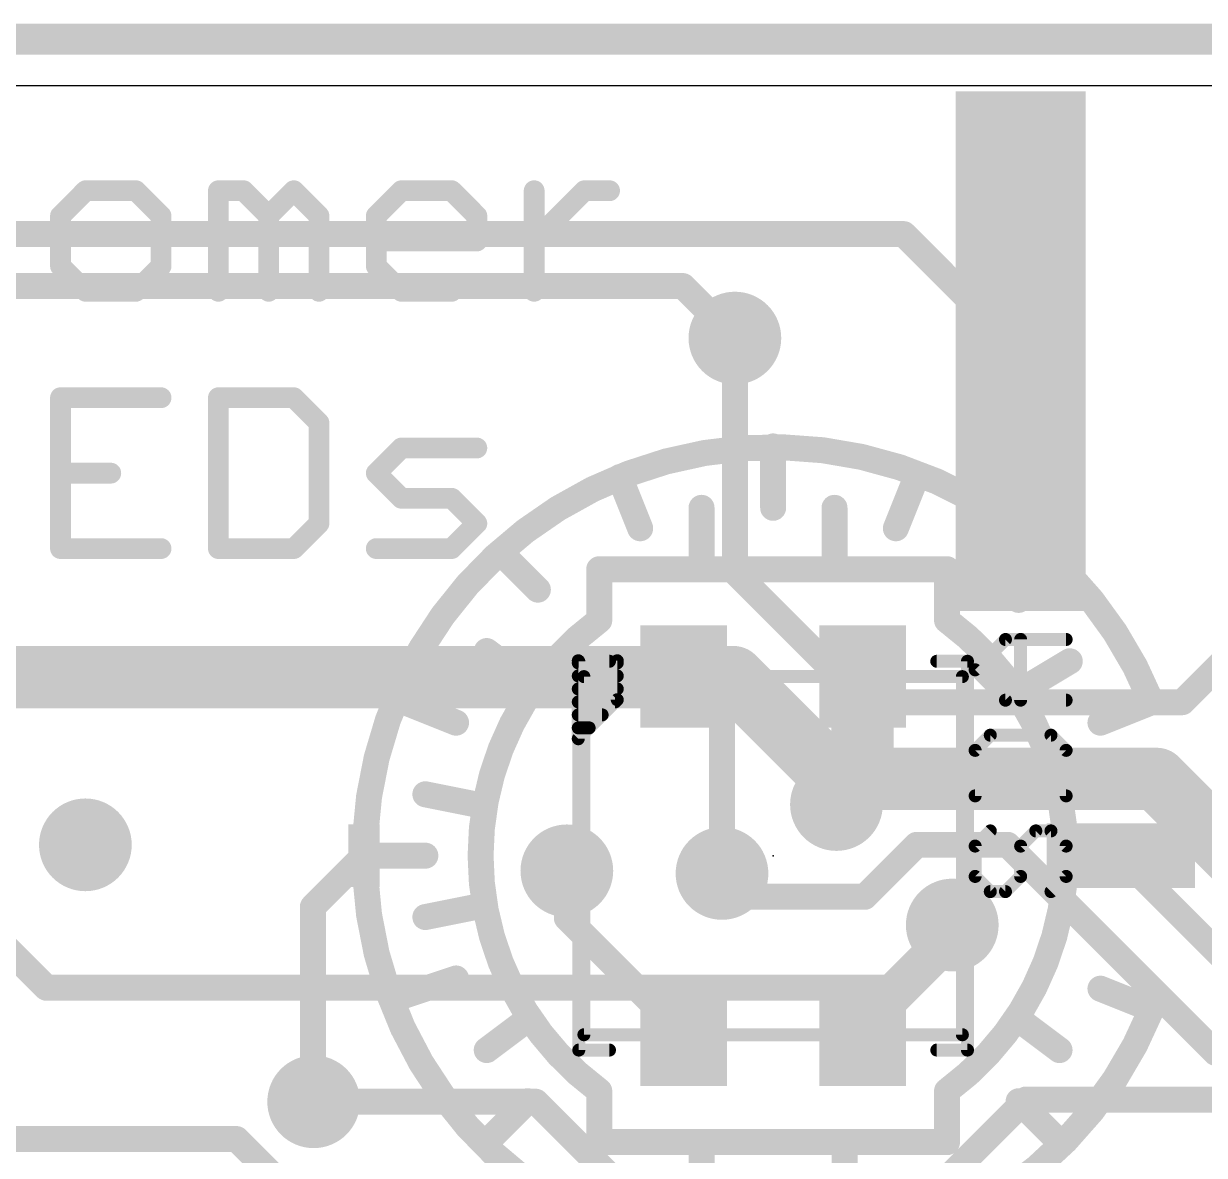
# Model space of a CAD drawing. Extents: x -30.6 to 30.6, y -30.6 to 30.6.
# Drawn here: x -14.83 to -3.28, y 19.57 to 30.63 of the extents above; entities that cross this region are included whole.
import ezdxf

# ---------------------------------------------------------------- set-up
doc = ezdxf.new("R2010")
doc.units = 0
for name, color, linetype in [('1', 12, 'CONTINUOUS'), ('16', 5, 'CONTINUOUS'), ('18', 110, 'CONTINUOUS'), ('20', 53, 'CONTINUOUS'), ('21', 40, 'CONTINUOUS'), ('22', 53, 'CONTINUOUS'), ('24', 6, 'CONTINUOUS')]:
    doc.layers.add(name, color=color, linetype=linetype)

# ---------------------------------------------------------------- blocks, each defined once
blk = doc.blocks.new('RECT')
blk.add_solid([(-0.5, -0.5), (0.5, -0.5), (-0.5, 0.5), (0.5, 0.5)])
blk = doc.blocks.new('ROUNDV')
at = {"const_width": 0.5}
blk.add_lwpolyline([(0, -0.25, 1), (0, 0.25, 1), (0, -0.25)], format="xyb", dxfattribs=at)

msp = doc.modelspace()

# ---------------------------------------------------------------- linework, layer by layer
at = {"layer": '1'}
for points, const_width in [([(30.48, 30.48), (-30.48, 30.48)], 0.3048), ([(-25.019, 28.575), (-6.223, 28.575)], 0.254), ([(-5.08, 27.432), (-6.223, 28.575)], 0.254), ([(-7.874, 25.272), (-7.874, 27.559)], 0.254), ([(-6.602, 24), (-7.874, 25.272)], 0.254), ([(-2.54, 24.96), (-3.5, 24)], 0.254), ([(-20.7551, 24.2449), (-7.8873, 24.2449)], 0.6096), ([(-7.8873, 24.2449), (-6.8925, 23.25)], 0.6096), ([(-3.5, 24), (-6.602, 24)], 0.254), ([(-6.8925, 23.25), (-6.631, 23.25)], 0.6096), ([(-6.631, 23.25), (-6.881, 23)], 0.6096), ([(-3.75, 23.25), (-6.631, 23.25)], 0.6096), ([(-3.75, 23.25), (-1.8574, 21.3574)], 0.6096), ([(-14.605, 21.209), (-16.2814, 22.8854)], 0.254), ([(-6.096, 22.606), (-6.604, 22.098)], 0.254), ([(-5.207, 22.606), (-6.096, 22.606)], 0.254), ([(-3.175, 20.574), (-5.207, 22.606)], 0.254), ([(-7.7715, 22.098), (-8, 22.3265)], 0.254), ([(-6.604, 22.098), (-7.7715, 22.098)], 0.254), ([(-5.7489, 21.8221), (-6.362, 21.209)], 0.254), ([(-6.362, 21.209), (-14.605, 21.209)], 0.254), ([(8.074, 20.574), (-3.175, 20.574)], 0.254), ([(-9.82, 20.095), (-11.992, 20.095)], 0.254), ([(-8.705, 18.98), (-9.82, 20.095)], 0.254), ([(-5.0282, 20.1168), (-6.165, 18.98)], 0.254), ([(5.1552, 20.1168), (-5.0282, 20.1168)], 0.254), ([(-12.745, 19.73), (-18.708, 19.73)], 0.254), ([(-12.3072, 19.2922), (-12.745, 19.73)], 0.254)]:
    msp.add_lwpolyline(points, dxfattribs=dict(at, const_width=const_width))
for points, const_width in [([(-6.1781, 28.6199, 1), (-6.2679, 28.5301)], 0.127), ([(-6.223, 28.5115, 1), (-6.223, 28.6385)], 0.127), ([(-7.8105, 27.559, 1), (-7.9375, 27.559)], 0.127), ([(-5.1249, 27.3871, 1), (-5.0351, 27.4769)], 0.127), ([(-7.8291, 25.3169, 1), (-7.9189, 25.2271)], 0.127), ([(-7.9375, 25.272, 1), (-7.8105, 25.272)], 0.127), ([(-7.7796, 24.3526, 1), (-7.9951, 24.1371)], 0.3048), ([(-7.8873, 24.0925, 1), (-7.8873, 24.3973)], 0.3048), ([(-6.602, 24.0635, 1), (-6.602, 23.9365)], 0.127), ([(-3.5, 23.9365, 1), (-3.5, 24.0635)], 0.127), ([(-6.6469, 23.9551, 1), (-6.5571, 24.0449)], 0.127), ([(-3.5449, 24.0449, 1), (-3.4551, 23.9551)], 0.127), ([(-6.8925, 23.4024, 1), (-6.8925, 23.0976)], 0.3048), ([(-6.631, 23.4024, 1), (-6.631, 23.0976)], 0.3048), ([(-6.5232, 23.1422, 1), (-6.7388, 23.3578)], 0.3048), ([(-6.631, 23.0976, 1), (-6.631, 23.4024)], 0.3048), ([(-3.6422, 23.3578, 1), (-3.8578, 23.1422)], 0.3048), ([(-3.75, 23.0976, 1), (-3.75, 23.4024)], 0.3048), ([(-7.0002, 23.1422, 1), (-6.7847, 23.3578)], 0.3048), ([(-6.9888, 23.1078, 1), (-6.7732, 22.8922)], 0.3048), ([(-6.096, 22.6695, 1), (-6.096, 22.5425)], 0.127), ([(-6.0511, 22.5611, 1), (-6.1409, 22.6509)], 0.127), ([(-5.1621, 22.6509, 1), (-5.2519, 22.5611)], 0.127), ([(-5.207, 22.5425, 1), (-5.207, 22.6695)], 0.127), ([(-7.9551, 22.3714, 1), (-8.0449, 22.2816)], 0.127), ([(-7.7715, 22.1615, 1), (-7.7715, 22.0345)], 0.127), ([(-7.8164, 22.0531, 1), (-7.7266, 22.1429)], 0.127), ([(-6.6489, 22.1429, 1), (-6.5591, 22.0531)], 0.127), ([(-6.604, 22.0345, 1), (-6.604, 22.1615)], 0.127), ([(-5.704, 21.7772, 1), (-5.7938, 21.867)], 0.127), ([(-14.605, 21.2725, 1), (-14.605, 21.1455)], 0.127), ([(-14.6499, 21.1641, 1), (-14.5601, 21.2539)], 0.127), ([(-6.4069, 21.2539, 1), (-6.3171, 21.1641)], 0.127), ([(-6.362, 21.1455, 1), (-6.362, 21.2725)], 0.127), ([(-3.175, 20.6375, 1), (-3.175, 20.5105)], 0.127), ([(-11.992, 20.1585, 1), (-11.992, 20.0315)], 0.127), ([(-9.7751, 20.1399, 1), (-9.8649, 20.0501)], 0.127), ([(-9.82, 20.0315, 1), (-9.82, 20.1585)], 0.127), ([(-5.0282, 20.1803, 1), (-5.0282, 20.0533)], 0.127), ([(-4.9833, 20.0719, 1), (-5.0731, 20.1617)], 0.127), ([(-12.7001, 19.7749, 1), (-12.7899, 19.6851)], 0.127), ([(-12.745, 19.6665, 1), (-12.745, 19.7935)], 0.127)]:
    msp.add_lwpolyline(points, format="xyb", dxfattribs=dict(at, const_width=const_width))
at = {"layer": '16'}
for points, const_width in [([(30.48, 30.48), (-30.48, 30.48)], 0.3048), ([(-25.527, 28.067), (-8.382, 28.067)], 0.254), ([(-8.382, 28.067), (-7.874, 27.559)], 0.254), ([(-7.5, 26.5), (-7.5, 25.9)], 0.254), ([(-9, 26.2), (-8.8, 25.7)], 0.254), ([(-6.1, 26.2), (-6.3, 25.7)], 0.254), ([(-8.2, 25.3), (-8.2, 25.9)], 0.254), ([(-6.9, 25.3), (-6.9, 25.9)], 0.254), ([(-10.1, 25.4), (-9.8, 25.1)], 0.254), ([(-9.2, 24.8), (-9.2, 25.3)], 0.254), ([(-9.2, 25.3), (-8.2, 25.3)], 0.254), ([(-8.2, 25.3), (-6.9, 25.3)], 0.254), ([(-6.9, 25.3), (-5.8, 25.3)], 0.254), ([(-5.8, 24.8), (-5.8, 25.3)], 0.254), ([(-4.7, 25.3), (-5.1, 25)], 0.254), ([(-9.9, 24.2), (-10.3, 24.5)], 0.254), ([(-6.625, 24.25), (-6.625, 23.256)], 0.6096), ([(-5.1, 24.1), (-4.6, 24.4)], 0.254), ([(-8.375, 24.25), (-8, 23.875)], 0.254), ([(-11.1, 24), (-10.6, 23.8)], 0.254), ([(-3.8, 24), (-4.3, 23.8)], 0.254), ([(-8, 23.875), (-8, 22.3265)], 0.254), ([(-6.625, 23.256), (-6.881, 23)], 0.6096), ([(-10.4, 23), (-10.9, 23.1)], 0.254), ([(-11.5, 22.5), (-12, 22)], 0.254), ([(-11.5, 22.5), (-10.9, 22.5)], 0.254), ([(-4.1, 22.5), (-3, 21.4)], 0.254), ([(-9.5168, 21.8918), (-9.5168, 22.352)], 0.254), ([(-12, 22), (-12, 20.103)], 0.254), ([(-10.4, 22), (-10.9, 21.9)], 0.254), ([(-8.375, 20.75), (-9.5168, 21.8918)], 0.254), ([(-5.7489, 21.6261), (-5.7489, 21.8221)], 0.254), ([(-6.625, 20.75), (-5.7489, 21.6261)], 0.254), ([(-11.2, 21.1), (-10.6, 21.3)], 0.254), ([(-3.8, 21), (-4.3, 21.2)], 0.254), ([(-9.9, 20.9), (-10.3, 20.6)], 0.254), ([(-5.1, 20.9), (-4.7, 20.6)], 0.254), ([(-9.2, 20.2), (-9.2, 19.7)], 0.254), ([(-5.8, 20.2), (-5.8, 19.7)], 0.254), ([(-12, 20.103), (-11.992, 20.095)], 0.254), ([(-10.3, 19.7), (-9.9, 20.1)], 0.254), ([(-4.7, 19.7), (-5.1, 20.1)], 0.254), ([(-9.2, 19.7), (-8.2, 19.7)], 0.254), ([(-8.2, 19.7), (-6.8, 19.7)], 0.254), ([(-8.2, 19.7), (-8.2, 19.1)], 0.254), ([(-6.8, 19.7), (-5.8, 19.7)], 0.254), ([(-6.8, 19.7), (-6.8, 19.1)], 0.254)]:
    msp.add_lwpolyline(points, dxfattribs=dict(at, const_width=const_width))
for points, const_width in [([(-8.3371, 28.1119, 1), (-8.4269, 28.0221)], 0.127), ([(-8.382, 28.0035, 1), (-8.382, 28.1305)], 0.127), ([(-7.9189, 27.5141, 1), (-7.8291, 27.6039)], 0.127), ([(-3.8, 24, 5.1283), (-3.8, 21)], 0.254), ([(-7.4365, 26.5, 1), (-7.5635, 26.5)], 0.127), ([(-8.941, 26.2236, 1), (-9.059, 26.1764)], 0.127), ([(-6.041, 26.1764, 1), (-6.159, 26.2236)], 0.127), ([(-8.1365, 25.9, 1), (-8.2635, 25.9)], 0.127), ([(-6.8365, 25.9, 1), (-6.9635, 25.9)], 0.127), ([(-7.5635, 25.9, 1), (-7.4365, 25.9)], 0.127), ([(-8.859, 25.6764, 1), (-8.741, 25.7236)], 0.127), ([(-6.359, 25.7236, 1), (-6.241, 25.6764)], 0.127), ([(-10.0551, 25.4449, 1), (-10.1449, 25.3551)], 0.127), ([(-9.1365, 25.3, 1), (-9.2635, 25.3)], 0.127), ([(-9.2, 25.3635, 1), (-9.2, 25.2365)], 0.127), ([(-8.2, 25.3635, 1), (-8.2, 25.2365)], 0.127), ([(-8.2, 25.2365, 1), (-8.2, 25.3635)], 0.127), ([(-6.9, 25.3635, 1), (-6.9, 25.2365)], 0.127), ([(-6.9, 25.2365, 1), (-6.9, 25.3635)], 0.127), ([(-5.7365, 25.3, 1), (-5.8635, 25.3)], 0.127), ([(-5.8, 25.2365, 1), (-5.8, 25.3635)], 0.127), ([(-4.6619, 25.2492, 1), (-4.7381, 25.3508)], 0.127), ([(-8.2635, 25.3, 1), (-8.1365, 25.3)], 0.127), ([(-6.9635, 25.3, 1), (-6.8365, 25.3)], 0.127), ([(-9.8449, 25.0551, 1), (-9.7551, 25.1449)], 0.127), ([(-5.1381, 25.0508, 1), (-5.0619, 24.9492)], 0.127), ([(-9.2, 24.8, 0.5044), (-9.2, 20.2)], 0.254), ([(-9.2635, 24.8, 1), (-9.1365, 24.8)], 0.127), ([(-9.1623, 24.7489, 1), (-9.2377, 24.8511)], 0.127), ([(-5.8, 20.2, 0.5044), (-5.8, 24.8)], 0.254), ([(-5.7623, 24.8511, 1), (-5.8377, 24.7489)], 0.127), ([(-5.8635, 24.8, 1), (-5.7365, 24.8)], 0.127), ([(-10.2619, 24.5508, 1), (-10.3381, 24.4492)], 0.127), ([(-6.4726, 24.25, 1), (-6.7774, 24.25)], 0.3048), ([(-4.5673, 24.3455, 1), (-4.6327, 24.4545)], 0.127), ([(-8.3301, 24.2949, 1), (-8.4199, 24.2051)], 0.127), ([(-9.9381, 24.1492, 1), (-9.8619, 24.2508)], 0.127), ([(-11.0764, 24.059, 1), (-11.1236, 23.941)], 0.127), ([(-5.1327, 24.1545, 1), (-5.0673, 24.0455)], 0.127), ([(-3.7764, 23.941, 1), (-3.8236, 24.059)], 0.127), ([(-3.8588, 23.9761, 1), (-3.7412, 24.0239)], 0.127), ([(-10.6236, 23.741, 1), (-10.5764, 23.859)], 0.127), ([(-7.9365, 23.875, 1), (-8.0635, 23.875)], 0.127), ([(-8.0449, 23.8301, 1), (-7.9551, 23.9199)], 0.127), ([(-4.3236, 23.859, 1), (-4.2764, 23.741)], 0.127), ([(-6.5172, 23.1482, 1), (-6.7328, 23.3638)], 0.3048), ([(-6.7774, 23.256, 1), (-6.4726, 23.256)], 0.3048), ([(-10.8875, 23.1623, 1), (-10.9125, 23.0377)], 0.127), ([(-6.9888, 23.1078, 1), (-6.7732, 22.8922)], 0.3048), ([(-10.4125, 22.9377, 1), (-10.3875, 23.0623)], 0.127), ([(-11.5, 22.5635, 1), (-11.5, 22.4365)], 0.127), ([(-11.4551, 22.4551, 1), (-11.5449, 22.5449)], 0.127), ([(-10.9, 22.4365, 1), (-10.9, 22.5635)], 0.127), ([(-4.0551, 22.5449, 1), (-4.1449, 22.4551)], 0.127), ([(-9.4533, 22.352, 1), (-9.5803, 22.352)], 0.127), ([(-8.0635, 22.3265, 1), (-7.9365, 22.3265)], 0.127), ([(-11.9365, 22, 1), (-12.0635, 22)], 0.127), ([(-12.0449, 22.0449, 1), (-11.9551, 21.9551)], 0.127), ([(-10.3875, 21.9377, 1), (-10.4125, 22.0623)], 0.127), ([(-10.9125, 21.9623, 1), (-10.8875, 21.8377)], 0.127), ([(-9.4719, 21.9367, 1), (-9.5617, 21.8469)], 0.127), ([(-9.5803, 21.8918, 1), (-9.4533, 21.8918)], 0.127), ([(-5.6854, 21.8221, 1), (-5.8124, 21.8221)], 0.127), ([(-5.704, 21.5812, 1), (-5.7938, 21.671)], 0.127), ([(-5.8124, 21.6261, 1), (-5.6854, 21.6261)], 0.127), ([(-10.5799, 21.2398, 1), (-10.6201, 21.3602)], 0.127), ([(-4.2764, 21.259, 1), (-4.3236, 21.141)], 0.127), ([(-11.2201, 21.1602, 1), (-11.1799, 21.0398)], 0.127), ([(-3.7412, 20.9761, 1), (-3.8588, 21.0239)], 0.127), ([(-9.8619, 20.8492, 1), (-9.9381, 20.9508)], 0.127), ([(-5.0619, 20.9508, 1), (-5.1381, 20.8492)], 0.127), ([(-3.8236, 20.941, 1), (-3.7764, 21.059)], 0.127), ([(-8.4199, 20.7051, 1), (-8.3301, 20.7949)], 0.127), ([(-6.6699, 20.7949, 1), (-6.5801, 20.7051)], 0.127), ([(-10.3381, 20.6508, 1), (-10.2619, 20.5492)], 0.127), ([(-4.7381, 20.5492, 1), (-4.6619, 20.6508)], 0.127), ([(-9.1365, 20.2, 1), (-9.2635, 20.2)], 0.127), ([(-5.7365, 20.2, 1), (-5.8635, 20.2)], 0.127), ([(-11.9551, 20.1479, 1), (-12.0449, 20.0581)], 0.127), ([(-12.0369, 20.0501, 1), (-11.9471, 20.1399)], 0.127), ([(-9.8551, 20.0551, 1), (-9.9449, 20.1449)], 0.127), ([(-9.2377, 20.1489, 1), (-9.1623, 20.2511)], 0.127), ([(-5.8377, 20.2511, 1), (-5.7623, 20.1489)], 0.127), ([(-5.0551, 20.1449, 1), (-5.1449, 20.0551)], 0.127), ([(-12.0635, 20.103, 1), (-11.9365, 20.103)], 0.127), ([(-10.3449, 19.7449, 1), (-10.2551, 19.6551)], 0.127), ([(-9.2, 19.7635, 1), (-9.2, 19.6365)], 0.127), ([(-9.2635, 19.7, 1), (-9.1365, 19.7)], 0.127), ([(-8.2, 19.7635, 1), (-8.2, 19.6365)], 0.127), ([(-8.1365, 19.7, 1), (-8.2635, 19.7)], 0.127), ([(-8.2, 19.6365, 1), (-8.2, 19.7635)], 0.127), ([(-6.8, 19.7635, 1), (-6.8, 19.6365)], 0.127), ([(-6.7365, 19.7, 1), (-6.8635, 19.7)], 0.127), ([(-6.8, 19.6365, 1), (-6.8, 19.7635)], 0.127), ([(-5.8635, 19.7, 1), (-5.7365, 19.7)], 0.127), ([(-5.8, 19.6365, 1), (-5.8, 19.7635)], 0.127), ([(-4.7449, 19.6551, 1), (-4.6551, 19.7449)], 0.127)]:
    msp.add_lwpolyline(points, format="xyb", dxfattribs=dict(at, const_width=const_width))
at = {"layer": '20'}
msp.add_line((-30.028, 30.028), (29.972, 30.028), dxfattribs=at)
at = {"layer": '21'}
for points, const_width in [([(-14.2213, 28.9992), (-14.467, 28.7534)], 0.2032), ([(-13.7298, 28.9992), (-14.2213, 28.9992)], 0.2032), ([(-13.484, 28.7534), (-13.7298, 28.9992)], 0.2032), ([(-12.9234, 28.0162), (-12.9234, 28.9992)], 0.2032), ([(-12.9234, 28.9992), (-12.6777, 28.9992)], 0.2032), ([(-12.6777, 28.9992), (-12.4319, 28.7534)], 0.2032), ([(-12.4319, 28.7534), (-12.1862, 28.9992)], 0.2032), ([(-12.1862, 28.9992), (-11.9404, 28.7534)], 0.2032), ([(-11.3798, 28.7534), (-11.1341, 28.9992)], 0.2032), ([(-11.1341, 28.9992), (-10.6426, 28.9992)], 0.2032), ([(-10.6426, 28.9992), (-10.3968, 28.7534)], 0.2032), ([(-9.8362, 28.0162), (-9.8362, 28.9992)], 0.2032), ([(-9.8362, 28.5077), (-9.3447, 28.9992)], 0.2032), ([(-9.3447, 28.9992), (-9.099, 28.9992)], 0.2032), ([(-14.467, 28.7534), (-14.467, 28.2619)], 0.2032), ([(-13.484, 28.2619), (-13.484, 28.7534)], 0.2032), ([(-12.4319, 28.7534), (-12.4319, 28.0162)], 0.2032), ([(-11.9404, 28.7534), (-11.9404, 28.0162)], 0.2032), ([(-11.3798, 28.2619), (-11.3798, 28.7534)], 0.2032), ([(-10.3968, 28.7534), (-10.3968, 28.5077)], 0.2032), ([(-10.3968, 28.5077), (-11.3798, 28.5077)], 0.2032), ([(-14.467, 28.2619), (-14.2213, 28.0162)], 0.2032), ([(-13.7298, 28.0162), (-13.484, 28.2619)], 0.2032), ([(-11.1341, 28.0162), (-11.3798, 28.2619)], 0.2032), ([(-14.2213, 28.0162), (-13.7298, 28.0162)], 0.2032), ([(-10.6426, 28.0162), (-11.1341, 28.0162)], 0.2032), ([(-13.484, 26.9761), (-14.467, 26.9761)], 0.2032), ([(-14.467, 26.9761), (-14.467, 25.5016)], 0.2032), ([(-12.9234, 26.9761), (-12.9234, 25.5016)], 0.2032), ([(-12.1862, 26.9761), (-12.9234, 26.9761)], 0.2032), ([(-11.9404, 26.7303), (-12.1862, 26.9761)], 0.2032), ([(-11.9404, 25.7473), (-11.9404, 26.7303)], 0.2032), ([(-11.3798, 26.2388), (-11.1341, 26.4846)], 0.2032), ([(-11.1341, 26.4846), (-10.3968, 26.4846)], 0.2032), ([(-14.467, 26.2388), (-13.9755, 26.2388)], 0.2032), ([(-11.1341, 25.9931), (-11.3798, 26.2388)], 0.2032), ([(-10.6426, 25.9931), (-11.1341, 25.9931)], 0.2032), ([(-10.3968, 25.7473), (-10.6426, 25.9931)], 0.2032), ([(-12.1862, 25.5016), (-11.9404, 25.7473)], 0.2032), ([(-10.6426, 25.5016), (-10.3968, 25.7473)], 0.2032), ([(-14.467, 25.5016), (-13.484, 25.5016)], 0.2032), ([(-12.9234, 25.5016), (-12.1862, 25.5016)], 0.2032), ([(-11.3798, 25.5016), (-10.6426, 25.5016)], 0.2032), ([(-5.5253, 24.3166), (-5.2287, 24.6132)], 0.127), ([(-5.2287, 24.6132), (-4.6355, 24.6132)], 0.127), ([(-5.0804, 24.02), (-5.0804, 24.6132)], 0.127), ([(-5.2287, 24.02), (-5.5253, 24.3166)], 0.127), ([(-4.6355, 24.02), (-5.2287, 24.02)], 0.127), ([(-5.377, 23.6776), (-5.5253, 23.5293)], 0.127), ([(-4.7838, 23.6776), (-5.377, 23.6776)], 0.127), ([(-4.6355, 23.5293), (-4.7838, 23.6776)], 0.127), ([(-5.5253, 23.5293), (-5.5253, 23.0845)], 0.127), ([(-4.6355, 23.0845), (-4.6355, 23.5293)], 0.127), ([(-5.5253, 23.0845), (-4.6355, 23.0845)], 0.127), ([(-5.377, 22.7421), (-5.5253, 22.5938)], 0.127), ([(-5.0804, 22.5938), (-4.9321, 22.7421)], 0.127), ([(-4.9321, 22.7421), (-4.7838, 22.7421)], 0.127), ([(-4.7838, 22.7421), (-4.6355, 22.5938)], 0.127), ([(-5.5253, 22.5938), (-5.5253, 22.2972)], 0.127), ([(-5.0804, 22.2972), (-5.0804, 22.5938)], 0.127), ([(-4.6355, 22.5938), (-4.6355, 22.2972)], 0.127), ([(-5.5253, 22.2972), (-5.377, 22.1489)], 0.127), ([(-5.2287, 22.1489), (-5.0804, 22.2972)], 0.127), ([(-4.6355, 22.2972), (-4.7838, 22.1489)], 0.127), ([(-5.377, 22.1489), (-5.2287, 22.1489)], 0.127), ([(-8.435, 19.68), (-6.435, 19.68)], 0.2032)]:
    msp.add_lwpolyline(points, dxfattribs=dict(at, const_width=const_width))
for points, const_width in [([(-14.2213, 29.05, 1), (-14.2213, 28.9484)], 0.1016), ([(-14.1854, 28.9633, 1), (-14.2572, 29.0351)], 0.1016), ([(-13.6939, 29.0351, 1), (-13.7657, 28.9633)], 0.1016), ([(-13.7298, 28.9484, 1), (-13.7298, 29.05)], 0.1016), ([(-12.8726, 28.9992, 1), (-12.9742, 28.9992)], 0.1016), ([(-12.9234, 29.05, 1), (-12.9234, 28.9484)], 0.1016), ([(-12.6418, 29.0351, 1), (-12.7136, 28.9633)], 0.1016), ([(-12.6777, 28.9484, 1), (-12.6777, 29.05)], 0.1016), ([(-12.1503, 29.0351, 1), (-12.2221, 28.9633)], 0.1016), ([(-12.1503, 28.9633, 1), (-12.2221, 29.0351)], 0.1016), ([(-11.1341, 29.05, 1), (-11.1341, 28.9484)], 0.1016), ([(-11.0981, 28.9633, 1), (-11.17, 29.0351)], 0.1016), ([(-10.6067, 29.0351, 1), (-10.6785, 28.9633)], 0.1016), ([(-10.6426, 28.9484, 1), (-10.6426, 29.05)], 0.1016), ([(-9.7854, 28.9992, 1), (-9.887, 28.9992)], 0.1016), ([(-9.3447, 29.05, 1), (-9.3447, 28.9484)], 0.1016), ([(-9.3088, 28.9633, 1), (-9.3806, 29.0351)], 0.1016), ([(-9.099, 28.9484, 1), (-9.099, 29.05)], 0.1016), ([(-14.4162, 28.7534, 1), (-14.5178, 28.7534)], 0.1016), ([(-14.5029, 28.7893, 1), (-14.4311, 28.7175)], 0.1016), ([(-13.4332, 28.7534, 1), (-13.5348, 28.7534)], 0.1016), ([(-13.52, 28.7175, 1), (-13.4481, 28.7893)], 0.1016), ([(-12.3811, 28.7534, 1), (-12.4827, 28.7534)], 0.1016), ([(-12.4678, 28.7893, 1), (-12.396, 28.7175)], 0.1016), ([(-12.4678, 28.7175, 1), (-12.396, 28.7893)], 0.1016), ([(-11.8896, 28.7534, 1), (-11.9912, 28.7534)], 0.1016), ([(-11.9764, 28.7175, 1), (-11.9045, 28.7893)], 0.1016), ([(-11.329, 28.7534, 1), (-11.4306, 28.7534)], 0.1016), ([(-11.4157, 28.7893, 1), (-11.3439, 28.7175)], 0.1016), ([(-10.346, 28.7534, 1), (-10.4476, 28.7534)], 0.1016), ([(-10.4328, 28.7175, 1), (-10.3609, 28.7893)], 0.1016), ([(-11.3798, 28.5585, 1), (-11.3798, 28.4569)], 0.1016), ([(-10.4476, 28.5077, 1), (-10.346, 28.5077)], 0.1016), ([(-10.3968, 28.4569, 1), (-10.3968, 28.5585)], 0.1016), ([(-9.8721, 28.5436, 1), (-9.8003, 28.4718)], 0.1016), ([(-14.4311, 28.2979, 1), (-14.5029, 28.226)], 0.1016), ([(-14.5178, 28.2619, 1), (-14.4162, 28.2619)], 0.1016), ([(-13.5348, 28.2619, 1), (-13.4332, 28.2619)], 0.1016), ([(-13.4481, 28.226, 1), (-13.52, 28.2979)], 0.1016), ([(-11.3439, 28.2979, 1), (-11.4157, 28.226)], 0.1016), ([(-11.4306, 28.2619, 1), (-11.329, 28.2619)], 0.1016), ([(-14.2213, 28.067, 1), (-14.2213, 27.9654)], 0.1016), ([(-14.2572, 27.9803, 1), (-14.1854, 28.0521)], 0.1016), ([(-13.7657, 28.0521, 1), (-13.6939, 27.9803)], 0.1016), ([(-13.7298, 27.9654, 1), (-13.7298, 28.067)], 0.1016), ([(-12.9742, 28.0162, 1), (-12.8726, 28.0162)], 0.1016), ([(-12.4827, 28.0162, 1), (-12.3811, 28.0162)], 0.1016), ([(-11.9912, 28.0162, 1), (-11.8896, 28.0162)], 0.1016), ([(-11.1341, 28.067, 1), (-11.1341, 27.9654)], 0.1016), ([(-11.17, 27.9803, 1), (-11.0981, 28.0521)], 0.1016), ([(-10.6426, 27.9654, 1), (-10.6426, 28.067)], 0.1016), ([(-9.887, 28.0162, 1), (-9.7854, 28.0162)], 0.1016), ([(-14.467, 27.0269, 1), (-14.467, 26.9253)], 0.1016), ([(-14.4162, 26.9761, 1), (-14.5178, 26.9761)], 0.1016), ([(-13.484, 26.9253, 1), (-13.484, 27.0269)], 0.1016), ([(-12.8726, 26.9761, 1), (-12.9742, 26.9761)], 0.1016), ([(-12.9234, 27.0269, 1), (-12.9234, 26.9253)], 0.1016), ([(-12.1503, 27.012, 1), (-12.2221, 26.9401)], 0.1016), ([(-12.1862, 26.9253, 1), (-12.1862, 27.0269)], 0.1016), ([(-11.8896, 26.7303, 1), (-11.9912, 26.7303)], 0.1016), ([(-11.9764, 26.6944, 1), (-11.9045, 26.7662)], 0.1016), ([(-11.1341, 26.5354, 1), (-11.1341, 26.4338)], 0.1016), ([(-11.0981, 26.4487, 1), (-11.17, 26.5205)], 0.1016), ([(-10.3968, 26.4338, 1), (-10.3968, 26.5354)], 0.1016), ([(-14.467, 26.2896, 1), (-14.467, 26.188)], 0.1016), ([(-13.9755, 26.188, 1), (-13.9755, 26.2896)], 0.1016), ([(-11.3439, 26.2747, 1), (-11.4157, 26.2029)], 0.1016), ([(-11.4157, 26.2747, 1), (-11.3439, 26.2029)], 0.1016), ([(-11.1341, 26.0439, 1), (-11.1341, 25.9423)], 0.1016), ([(-10.6067, 26.029, 1), (-10.6785, 25.9572)], 0.1016), ([(-10.6426, 25.9423, 1), (-10.6426, 26.0439)], 0.1016), ([(-11.17, 25.9572, 1), (-11.0981, 26.029)], 0.1016), ([(-11.9912, 25.7473, 1), (-11.8896, 25.7473)], 0.1016), ([(-11.9045, 25.7114, 1), (-11.9764, 25.7833)], 0.1016), ([(-10.3609, 25.7114, 1), (-10.4328, 25.7833)], 0.1016), ([(-10.4328, 25.7114, 1), (-10.3609, 25.7833)], 0.1016), ([(-14.467, 25.5524, 1), (-14.467, 25.4508)], 0.1016), ([(-14.5178, 25.5016, 1), (-14.4162, 25.5016)], 0.1016), ([(-13.484, 25.4508, 1), (-13.484, 25.5524)], 0.1016), ([(-12.9234, 25.5524, 1), (-12.9234, 25.4508)], 0.1016), ([(-12.9742, 25.5016, 1), (-12.8726, 25.5016)], 0.1016), ([(-12.2221, 25.5375, 1), (-12.1503, 25.4657)], 0.1016), ([(-12.1862, 25.4508, 1), (-12.1862, 25.5524)], 0.1016), ([(-11.3798, 25.5524, 1), (-11.3798, 25.4508)], 0.1016), ([(-10.6785, 25.5375, 1), (-10.6067, 25.4657)], 0.1016), ([(-10.6426, 25.4508, 1), (-10.6426, 25.5524)], 0.1016), ([(-5.2287, 24.6449, 1), (-5.2287, 24.5814)], 0.0635), ([(-5.2062, 24.5907, 1), (-5.2511, 24.6356)], 0.0635), ([(-5.0486, 24.6132, 1), (-5.1121, 24.6132)], 0.0635), ([(-4.6355, 24.5814, 1), (-4.6355, 24.6449)], 0.0635), ([(-5.5028, 24.339, 1), (-5.5477, 24.2941)], 0.0635), ([(-5.5477, 24.339, 1), (-5.5028, 24.2941)], 0.0635), ([(-5.2287, 24.0517, 1), (-5.2287, 23.9882)], 0.0635), ([(-5.2511, 23.9975, 1), (-5.2062, 24.0424)], 0.0635), ([(-5.1121, 24.02, 1), (-5.0486, 24.02)], 0.0635), ([(-4.6355, 23.9882, 1), (-4.6355, 24.0517)], 0.0635), ([(-5.377, 23.7094, 1), (-5.377, 23.6459)], 0.0635), ([(-5.3545, 23.6552, 1), (-5.3994, 23.7001)], 0.0635), ([(-4.7613, 23.7001, 1), (-4.8062, 23.6552)], 0.0635), ([(-4.7838, 23.6459, 1), (-4.7838, 23.7094)], 0.0635), ([(-5.4935, 23.5293, 1), (-5.557, 23.5293)], 0.0635), ([(-5.5477, 23.5518, 1), (-5.5028, 23.5069)], 0.0635), ([(-4.6038, 23.5293, 1), (-4.6673, 23.5293)], 0.0635), ([(-4.658, 23.5069, 1), (-4.613, 23.5518)], 0.0635), ([(-5.5253, 23.1162, 1), (-5.5253, 23.0527)], 0.0635), ([(-5.557, 23.0845, 1), (-5.4935, 23.0845)], 0.0635), ([(-4.6673, 23.0845, 1), (-4.6038, 23.0845)], 0.0635), ([(-4.6355, 23.0527, 1), (-4.6355, 23.1162)], 0.0635), ([(-5.3545, 22.7197, 1), (-5.3994, 22.7646)], 0.0635), ([(-4.9321, 22.7739, 1), (-4.9321, 22.7104)], 0.0635), ([(-4.9096, 22.7197, 1), (-4.9545, 22.7646)], 0.0635), ([(-4.7613, 22.7646, 1), (-4.8062, 22.7197)], 0.0635), ([(-4.7838, 22.7104, 1), (-4.7838, 22.7739)], 0.0635), ([(-5.4935, 22.5938, 1), (-5.557, 22.5938)], 0.0635), ([(-5.5477, 22.6163, 1), (-5.5028, 22.5714)], 0.0635), ([(-5.0486, 22.5938, 1), (-5.1121, 22.5938)], 0.0635), ([(-5.1028, 22.6163, 1), (-5.0579, 22.5714)], 0.0635), ([(-4.6038, 22.5938, 1), (-4.6673, 22.5938)], 0.0635), ([(-4.658, 22.5714, 1), (-4.613, 22.6163)], 0.0635), ([(-5.557, 22.2972, 1), (-5.4935, 22.2972)], 0.0635), ([(-5.5028, 22.3197, 1), (-5.5477, 22.2748)], 0.0635), ([(-5.1121, 22.2972, 1), (-5.0486, 22.2972)], 0.0635), ([(-5.0579, 22.2748, 1), (-5.1028, 22.3197)], 0.0635), ([(-4.6673, 22.2972, 1), (-4.6038, 22.2972)], 0.0635), ([(-4.613, 22.2748, 1), (-4.658, 22.3197)], 0.0635), ([(-5.377, 22.1807, 1), (-5.377, 22.1172)], 0.0635), ([(-5.3994, 22.1265, 1), (-5.3545, 22.1714)], 0.0635), ([(-5.2511, 22.1714, 1), (-5.2062, 22.1265)], 0.0635), ([(-5.2287, 22.1172, 1), (-5.2287, 22.1807)], 0.0635), ([(-4.8062, 22.1714, 1), (-4.7613, 22.1265)], 0.0635), ([(-8.435, 19.7308, 1), (-8.435, 19.6292)], 0.1016), ([(-6.435, 19.6292, 1), (-6.435, 19.7308)], 0.1016)]:
    msp.add_lwpolyline(points, format="xyb", dxfattribs=dict(at, const_width=const_width))
at = {"layer": '22', "const_width": 0.127}
for points in [[(-9.405, 24.405), (-9.024, 24.405)], [(-9.405, 23.643), (-9.405, 24.405)], [(-9.405, 24.384), (-9.024, 24.384)], [(-9.1, 24.4), (-9.4, 24.4)], [(-9.4, 24.4), (-9.4, 20.6)], [(-9.024, 24.405), (-9.024, 24.024)], [(-5.9, 24.4), (-5.6, 24.4)], [(-5.6, 24.4), (-5.6, 20.6)], [(-9.405, 24.257), (-9.024, 24.257)], [(-9.35, 20.75), (-9.35, 24.25)], [(-9.35, 24.25), (-5.65, 24.25)], [(-5.65, 24.25), (-5.65, 20.75)], [(-9.405, 24.13), (-9.024, 24.13)], [(-9.024, 24.024), (-9.405, 23.643)], [(-9.405, 24.003), (-9.045, 24.003)], [(-9.405, 23.876), (-9.172, 23.876)], [(-9.405, 23.749), (-9.299, 23.749)], [(-5.65, 20.75), (-9.35, 20.75)], [(-9.4, 20.6), (-9.1, 20.6)], [(-5.6, 20.6), (-5.9, 20.6)]]:
    msp.add_lwpolyline(points, dxfattribs=at)
at = {"layer": '22', "const_width": 0.0635}
for points in [[(-9.3733, 24.405, 1), (-9.4368, 24.405)], [(-9.405, 24.4157, 1), (-9.405, 24.3523)], [(-9.405, 24.4367, 1), (-9.405, 24.3733)], [(-9.3682, 24.4, 1), (-9.4318, 24.4)], [(-9.4, 24.4318, 1), (-9.4, 24.3683)], [(-9.1, 24.3683, 1), (-9.1, 24.4318)], [(-8.9923, 24.405, 1), (-9.0558, 24.405)], [(-9.024, 24.3733, 1), (-9.024, 24.4367)], [(-9.024, 24.3523, 1), (-9.024, 24.4157)], [(-5.9, 24.4318, 1), (-5.9, 24.3683)], [(-5.5683, 24.4, 1), (-5.6318, 24.4)], [(-5.6, 24.3683, 1), (-5.6, 24.4318)], [(-9.405, 24.2888, 1), (-9.405, 24.2253)], [(-9.3182, 24.25, 1), (-9.3818, 24.25)], [(-9.35, 24.2817, 1), (-9.35, 24.2183)], [(-9.024, 24.2253, 1), (-9.024, 24.2888)], [(-5.6183, 24.25, 1), (-5.6818, 24.25)], [(-5.65, 24.2183, 1), (-5.65, 24.2817)], [(-9.405, 24.1618, 1), (-9.405, 24.0983)], [(-9.024, 24.0983, 1), (-9.024, 24.1618)], [(-9.405, 24.0347, 1), (-9.405, 23.9713)], [(-9.0558, 24.024, 1), (-8.9923, 24.024)], [(-9.0015, 24.0015, 1), (-9.0465, 24.0465)], [(-9.045, 23.9713, 1), (-9.045, 24.0347)], [(-9.405, 23.9078, 1), (-9.405, 23.8443)], [(-9.172, 23.8443, 1), (-9.172, 23.9078)], [(-9.405, 23.7808, 1), (-9.405, 23.7173)], [(-9.299, 23.7173, 1), (-9.299, 23.7808)], [(-9.4275, 23.6655, 1), (-9.3825, 23.6205)], [(-9.4368, 23.643, 1), (-9.3733, 23.643)], [(-9.3818, 20.75, 1), (-9.3182, 20.75)], [(-9.35, 20.7817, 1), (-9.35, 20.7183)], [(-5.6818, 20.75, 1), (-5.6183, 20.75)], [(-5.65, 20.7183, 1), (-5.65, 20.7817)], [(-9.4, 20.6318, 1), (-9.4, 20.5683)], [(-9.1, 20.5683, 1), (-9.1, 20.6318)], [(-5.9, 20.6318, 1), (-5.9, 20.5683)], [(-5.6, 20.5683, 1), (-5.6, 20.6318)], [(-9.4318, 20.6, 1), (-9.3682, 20.6)], [(-5.6318, 20.6, 1), (-5.5683, 20.6)]]:
    msp.add_lwpolyline(points, format="xyb", dxfattribs=at)
at = {"layer": '24'}
msp.add_point((-7.5, 22.5), dxfattribs=at)
msp.add_point((-7.5, 22.5), dxfattribs=at)

# ---------------------------------------------------------------- block references
at = {"layer": '1', "xscale": 5.08, "yscale": 1.27, "rotation": 270}
msp.add_blockref('RECT', (-5.08, 27.432), dxfattribs=at)
at = {"layer": '16', "xscale": 0.85, "rotation": 180}
for p in [(-8.375, 24.25), (-6.625, 24.25), (-8.375, 20.75), (-6.625, 20.75)]:
    msp.add_blockref('RECT', p, dxfattribs=at)
at = {"layer": '16'}
for p, xscale, yscale, rotation in [((-11.5, 22.5), 0.6096, 0.3048, 90), ((-4.1, 22.5), 1.45, 0.635, 180)]:
    msp.add_blockref('RECT', p, dxfattribs=dict(at, xscale=xscale, yscale=yscale, rotation=rotation))
at = {"layer": '18', "xscale": 0.9064, "yscale": 0.9064}
for p in [(-7.874, 27.559), (-7.874, 27.559), (-6.881, 23), (-6.881, 23), (-14.224, 22.606), (-14.224, 22.606), (-9.5168, 22.352), (-9.5168, 22.352), (-8, 22.3265), (-8, 22.3265), (-5.7489, 21.8221), (-5.7489, 21.8221), (-11.992, 20.095), (-11.992, 20.095)]:
    msp.add_blockref('ROUNDV', p, dxfattribs=at)

doc.saveas('drawing.dxf')
